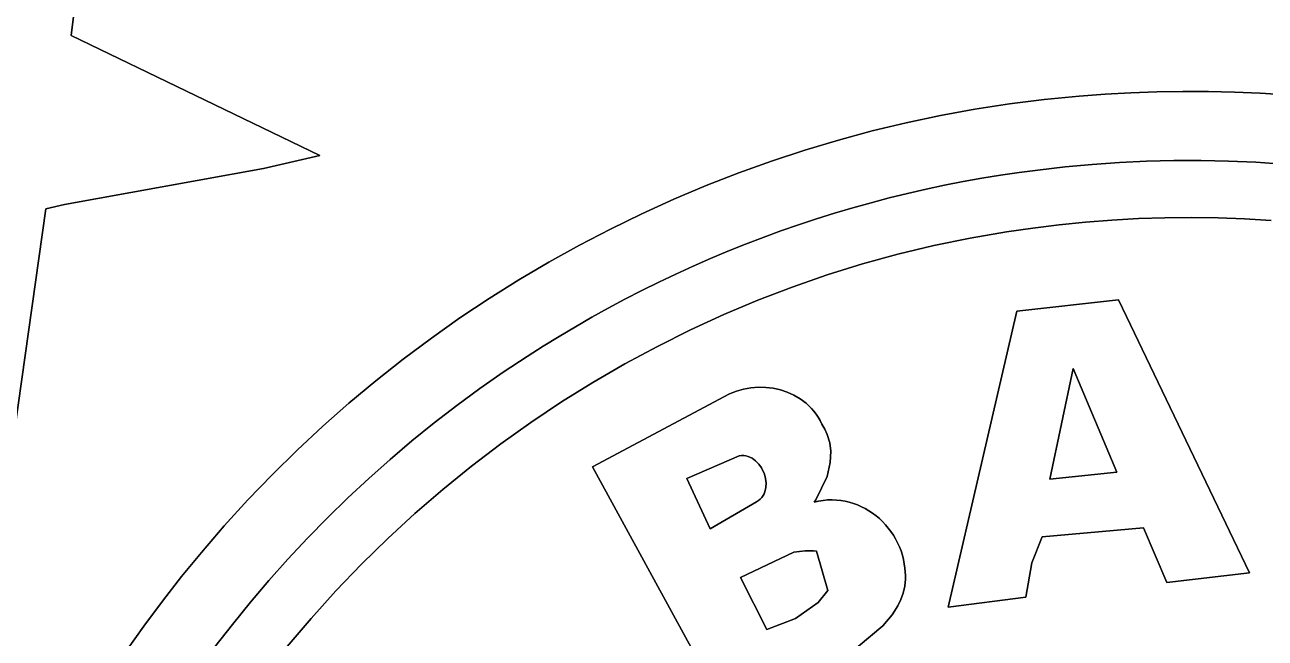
# Model space of a CAD drawing. Extents: x -357 to 364, y -246 to 254.
# Drawn here: x -113.3 to 12.3, y 80.2 to 142.3 of the extents above; entities that cross this region are included whole.
import ezdxf

# ---------------------------------------------------------------- set-up
doc = ezdxf.new("R2010")
doc.units = 0
doc.header["$MEASUREMENT"] = 0
doc.linetypes.add('CONTINUOUS_100', pattern=[0])
for name, color, linetype in [('COLOR_0260AAFF', 7, 'CONTINUOUS'), ('COLOR_BF9E56FF', 7, 'CONTINUOUS'), ('COLOR_DB053EFF', 7, 'CONTINUOUS'), ('COLOR_FFFFFFFF', 7, 'CONTINUOUS'), ('DAMIEL', 171, 'CONTINUOUS')]:
    doc.layers.add(name, color=color, linetype=linetype)

msp = doc.modelspace()

# ---------------------------------------------------------------- linework, layer by layer
at = {"layer": 'COLOR_0260AAFF', "linetype": 'CONTINUOUS_100'}
for p, q in [((-13.554765, 134.313312), (-10.031935, 134.751734)), ((-10.031935, 134.751734), (-6.495717, 135.089298)), ((-6.495717, 135.089298), (-3.880712, 135.29197)), ((-3.880712, 135.29197), (-1.262152, 135.441274)), ((-1.262152, 135.441274), (1.358914, 135.537376)), ((1.358914, 135.537376), (3.981436, 135.580438)), ((3.981436, 135.580438), (6.604366, 135.570625)), ((6.604366, 135.570625), (9.226653, 135.508099)), ((9.226653, 135.508099), (11.84725, 135.393024)), ((11.84725, 135.393024), (14.465108, 135.225564)), ((-20.55127, 133.138836), (-17.061959, 133.775267)), ((-17.061959, 133.775267), (-13.554765, 134.313312)), ((-27.467251, 131.575751), (-24.02045, 132.405251)), ((-24.02045, 132.405251), (-20.55127, 133.138836)), ((-30.889427, 130.651568), (-27.467251, 131.575751)), ((-37.650911, 128.524099), (-34.284729, 129.633939)), ((-34.284729, 129.633939), (-30.889427, 130.651568)), ((-40.985724, 127.323283), (-37.650911, 128.524099)), ((-5.183786, 128.176609), (-7.934662, 127.922487)), ((-2.427736, 128.368402), (-5.183786, 128.176609)), ((0.332101, 128.498041), (-2.427736, 128.368402)), ((3.094338, 128.565706), (0.332101, 128.498041)), ((5.857588, 128.571574), (3.094338, 128.565706)), ((8.620465, 128.515821), (5.857588, 128.571574)), ((11.381584, 128.398626), (8.620465, 128.515821)), ((14.139556, 128.220166), (11.381584, 128.398626)), ((-44.286922, 126.032727), (-40.985724, 127.323283)), ((-14.475154, 127.083941), (-16.36609, 126.776945)), ((-12.579308, 127.360315), (-14.475154, 127.083941)), ((-10.678979, 127.605858), (-12.579308, 127.360315)), ((-7.934662, 127.922487), (-10.678979, 127.605858)), ((-47.552256, 124.653665), (-44.286922, 126.032727)), ((-22.005206, 125.674294), (-23.872268, 125.246881)), ((-20.13154, 126.071914), (-22.005206, 125.674294)), ((-18.251693, 126.439533), (-20.13154, 126.071914)), ((-16.36609, 126.776945), (-18.251693, 126.439533)), ((-50.779479, 123.187333), (-47.552256, 124.653665)), ((-25.732301, 124.789882), (-27.584882, 124.303506)), ((-23.872268, 125.246881), (-25.732301, 124.789882)), ((-53.966345, 121.634966), (-50.779479, 123.187333)), ((-31.265992, 123.243448), (-33.093672, 122.670182)), ((-29.429587, 123.787958), (-31.265992, 123.243448)), ((-27.584882, 124.303506), (-29.429587, 123.787958)), ((-34.912205, 122.068369), (-36.721166, 121.438214)), ((-33.093672, 122.670182), (-34.912205, 122.068369)), ((-57.110604, 119.997799), (-53.966345, 121.634966)), ((-38.52013, 120.779926), (-40.308676, 120.093713)), ((-36.721166, 121.438214), (-38.52013, 120.779926)), ((-60.21001, 118.277068), (-57.110604, 119.997799)), ((-42.086377, 119.379781), (-43.852811, 118.638338)), ((-40.308676, 120.093713), (-42.086377, 119.379781)), ((-63.262315, 116.474008), (-60.21001, 118.277068)), ((-43.852811, 118.638338), (-45.607554, 117.869593)), ((-47.350181, 117.073751), (-49.080269, 116.251021)), ((-45.607554, 117.869593), (-47.350181, 117.073751)), ((-66.265273, 114.589853), (-63.262315, 116.474008)), ((-49.080269, 116.251021), (-50.797393, 115.40161)), ((-69.216634, 112.62584), (-66.265273, 114.589853)), ((-52.501131, 114.525726), (-54.191058, 113.623576)), ((-50.797393, 115.40161), (-52.501131, 114.525726)), ((-54.191058, 113.623576), (-55.866749, 112.695368)), ((-72.114153, 110.583204), (-69.216634, 112.62584)), ((-55.866749, 112.695368), (-57.527782, 111.741308)), ((-74.95558, 108.463179), (-72.114153, 110.583204)), ((-59.173732, 110.761605), (-60.804176, 109.756466)), ((-57.527782, 111.741308), (-59.173732, 110.761605)), ((-60.804176, 109.756466), (-62.418689, 108.726099)), ((-77.738669, 106.267001), (-74.95558, 108.463179)), ((-62.418689, 108.726099), (-64.831275, 107.126398)), ((-64.831275, 107.126398), (-67.204732, 105.46964)), ((-80.461173, 103.995905), (-77.738669, 106.267001)), ((-67.204732, 105.46964), (-69.538028, 103.757024)), ((-83.120843, 101.651127), (-80.461173, 103.995905)), ((-69.538028, 103.757024), (-71.830132, 101.989746)), ((-71.830132, 101.989746), (-74.080012, 100.169005)), ((-85.715433, 99.233901), (-83.120843, 101.651127)), ((-74.080012, 100.169005), (-76.286638, 98.296)), ((-88.242695, 96.745464), (-85.715433, 99.233901)), ((-76.286638, 98.296), (-78.448976, 96.371927)), ((-90.700381, 94.18705), (-88.242695, 96.745464)), ((-78.448976, 96.371927), (-80.565997, 94.397986)), ((-80.565997, 94.397986), (-82.636668, 92.375373)), ((-93.086243, 91.559894), (-90.700381, 94.18705)), ((-82.636668, 92.375373), (-84.659958, 90.305287)), ((-95.398036, 88.865231), (-93.086243, 91.559894)), ((-84.659958, 90.305287), (-86.634836, 88.188926)), ((-97.406731, 86.428996), (-95.398036, 88.865231)), ((-86.634836, 88.188926), (-88.56027, 86.027489)), ((-99.352861, 83.943673), (-97.406731, 86.428996)), ((-88.56027, 86.027489), (-90.435229, 83.822172)), ((-101.235799, 81.41099), (-99.352861, 83.943673)), ((-90.435229, 83.822172), (-92.25868, 81.574174)), ((-103.054922, 78.832675), (-101.235799, 81.41099)), ((-92.25868, 81.574174), (-94.029594, 79.284693))]:
    msp.add_line(p, q, dxfattribs=at)
at = {"layer": 'COLOR_BF9E56FF', "linetype": 'CONTINUOUS_100'}
for p, q in [((-105.234991, 168.617584), (-108.584525, 141.249252)), ((-108.584525, 141.249252), (-83.418711, 129.084528)), ((-83.418711, 129.084528), (-89.124058, 127.781019)), ((-89.124058, 127.781019), (-109.279058, 124.131637)), ((-111.17474, 123.672086), (-114.992751, 96.343571)), ((-109.279058, 124.131637), (-111.17474, 123.672086))]:
    msp.add_line(p, q, dxfattribs=at)
at = {"layer": 'COLOR_DB053EFF', "linetype": 'CONTINUOUS_100'}
for p, q in [((-11.201005, 121.735331), (-8.534383, 122.064381)), ((-11.201005, 121.735331), (-8.534383, 122.064381)), ((-8.534383, 122.064381), (-5.86085, 122.332534)), ((-8.534383, 122.064381), (-5.86085, 122.332534)), ((-5.86085, 122.332534), (-3.181794, 122.539891)), ((-5.86085, 122.332534), (-3.181794, 122.539891)), ((-3.181794, 122.539891), (-0.498602, 122.686554)), ((-3.181794, 122.539891), (-0.498602, 122.686554)), ((-0.498602, 122.686554), (2.187339, 122.772625)), ((-0.498602, 122.686554), (2.187339, 122.772625)), ((2.187339, 122.772625), (4.874642, 122.798205)), ((2.187339, 122.772625), (4.874642, 122.798205)), ((4.874642, 122.798205), (7.561918, 122.763395)), ((4.874642, 122.798205), (7.561918, 122.763395)), ((7.561918, 122.763395), (10.247779, 122.668295)), ((7.561918, 122.763395), (10.247779, 122.668295)), ((10.247779, 122.668295), (12.93084, 122.513008)), ((10.247779, 122.668295), (12.93084, 122.513008)), ((-21.220824, 119.968147), (-17.553647, 120.719084)), ((-21.220824, 119.968147), (-17.553647, 120.719084)), ((-17.553647, 120.719084), (-13.859328, 121.345284)), ((-17.553647, 120.719084), (-13.859328, 121.345284)), ((-13.859328, 121.345284), (-11.201005, 121.735331)), ((-13.859328, 121.345284), (-11.201005, 121.735331)), ((-24.85789, 119.094703), (-21.220824, 119.968147)), ((-24.85789, 119.094703), (-21.220824, 119.968147)), ((-32.029805, 116.98921), (-28.461874, 118.100981)), ((-32.029805, 116.98921), (-28.461874, 118.100981)), ((-28.461874, 118.100981), (-24.85789, 119.094703)), ((-28.461874, 118.100981), (-24.85789, 119.094703)), ((-35.558714, 115.761621), (-32.029805, 116.98921)), ((-35.558714, 115.761621), (-32.029805, 116.98921)), ((-39.04563, 114.420441), (-35.558714, 115.761621)), ((-39.04563, 114.420441), (-35.558714, 115.761621)), ((-42.487583, 112.967902), (-39.04563, 114.420441)), ((-42.487583, 112.967902), (-39.04563, 114.420441)), ((-2.527121, 114.455973), (-12.805499, 113.305704)), ((-2.527121, 114.455973), (-12.805499, 113.305704)), ((10.764731, 86.816341), (-2.527121, 114.455973)), ((10.764731, 86.816341), (-2.527121, 114.455973)), ((-12.805499, 113.305704), (-19.77901, 83.307923)), ((-12.805499, 113.305704), (-19.77901, 83.307923)), ((-45.881602, 111.406231), (-42.487583, 112.967902)), ((-45.881602, 111.406231), (-42.487583, 112.967902)), ((-49.224716, 109.737659), (-45.881602, 111.406231)), ((-49.224716, 109.737659), (-45.881602, 111.406231)), ((-52.513957, 107.964415), (-49.224716, 109.737659)), ((-52.513957, 107.964415), (-49.224716, 109.737659)), ((-55.746351, 106.088729), (-52.513957, 107.964415)), ((-55.746351, 106.088729), (-52.513957, 107.964415)), ((-9.476301, 96.30443), (-7.113191, 107.506034)), ((-9.476301, 96.30443), (-7.113191, 107.506034)), ((-7.113191, 107.506034), (-2.700299, 97.010519)), ((-7.113191, 107.506034), (-2.700299, 97.010519)), ((-58.918932, 104.112829), (-55.746351, 106.088729)), ((-58.918932, 104.112829), (-55.746351, 106.088729)), ((-39.740987, 105.541751), (-40.484175, 105.410782)), ((-39.740987, 105.541751), (-40.484175, 105.410782)), ((-38.989818, 105.599046), (-39.740987, 105.541751)), ((-38.989818, 105.599046), (-39.740987, 105.541751)), ((-38.23844, 105.583143), (-38.989818, 105.599046)), ((-38.23844, 105.583143), (-38.989818, 105.599046)), ((-37.494624, 105.494515), (-38.23844, 105.583143)), ((-37.494624, 105.494515), (-38.23844, 105.583143)), ((-41.915521, 104.925923), (-55.802656, 97.548572)), ((-41.915521, 104.925923), (-55.802656, 97.548572)), ((-41.21161, 105.205664), (-41.915521, 104.925923)), ((-41.21161, 105.205664), (-41.915521, 104.925923)), ((-40.484175, 105.410782), (-41.21161, 105.205664)), ((-40.484175, 105.410782), (-41.21161, 105.205664)), ((-36.766141, 105.333638), (-37.494624, 105.494515)), ((-36.766141, 105.333638), (-37.494624, 105.494515)), ((-36.060765, 105.100987), (-36.766141, 105.333638)), ((-36.060765, 105.100987), (-36.766141, 105.333638)), ((-35.386264, 104.797036), (-36.060765, 105.100987)), ((-35.386264, 104.797036), (-36.060765, 105.100987)), ((-34.750412, 104.422261), (-35.386264, 104.797036)), ((-34.750412, 104.422261), (-35.386264, 104.797036)), ((-34.16098, 103.977137), (-34.750412, 104.422261)), ((-34.16098, 103.977137), (-34.750412, 104.422261)), ((-62.028726, 102.038945), (-58.918932, 104.112829)), ((-62.028726, 102.038945), (-58.918932, 104.112829)), ((-33.625739, 103.462138), (-34.16098, 103.977137)), ((-33.625739, 103.462138), (-34.16098, 103.977137)), ((-33.380869, 103.178583), (-33.625739, 103.462138)), ((-33.380869, 103.178583), (-33.625739, 103.462138)), ((-33.152462, 102.877739), (-33.380869, 103.178583)), ((-33.152462, 102.877739), (-33.380869, 103.178583)), ((-65.072764, 99.869307), (-62.028726, 102.038945)), ((-65.072764, 99.869307), (-62.028726, 102.038945)), ((-32.941487, 102.559662), (-33.152462, 102.877739)), ((-32.941487, 102.559662), (-33.152462, 102.877739)), ((-32.748918, 102.224415), (-32.941487, 102.559662)), ((-32.748918, 102.224415), (-32.941487, 102.559662)), ((-32.575726, 101.872054), (-32.748918, 102.224415)), ((-32.575726, 101.872054), (-32.748918, 102.224415)), ((-32.258257, 101.342164), (-32.575726, 101.872054)), ((-32.258257, 101.342164), (-32.575726, 101.872054)), ((-32.011844, 100.799567), (-32.258257, 101.342164)), ((-32.011844, 100.799567), (-32.258257, 101.342164)), ((-31.76695, 99.967261), (-32.011844, 100.799567)), ((-31.76695, 99.967261), (-32.011844, 100.799567)), ((-68.048076, 97.606144), (-65.072764, 99.869307)), ((-68.048076, 97.606144), (-65.072764, 99.869307)), ((-31.660064, 99.120291), (-31.76695, 99.967261)), ((-31.660064, 99.120291), (-31.76695, 99.967261)), ((-46.240894, 96.372577), (-40.938245, 98.660775)), ((-46.240894, 96.372577), (-40.938245, 98.660775)), ((-40.938245, 98.660775), (-40.70266, 98.68396)), ((-40.938245, 98.660775), (-40.70266, 98.68396)), ((-40.70266, 98.68396), (-40.473442, 98.678734)), ((-40.70266, 98.68396), (-40.473442, 98.678734)), ((-40.473442, 98.678734), (-40.251267, 98.646793)), ((-40.473442, 98.678734), (-40.251267, 98.646793)), ((-40.251267, 98.646793), (-40.036816, 98.589833)), ((-40.251267, 98.646793), (-40.036816, 98.589833)), ((-40.036816, 98.589833), (-39.633791, 98.407648)), ((-40.036816, 98.589833), (-39.633791, 98.407648)), ((-39.633791, 98.407648), (-39.269794, 98.145753)), ((-39.633791, 98.407648), (-39.269794, 98.145753)), ((-39.269794, 98.145753), (-38.950247, 97.817724)), ((-39.269794, 98.145753), (-38.950247, 97.817724)), ((-31.709552, 97.982631), (-31.660064, 99.120291)), ((-31.709552, 97.982631), (-31.660064, 99.120291)), ((-70.95169, 95.251686), (-68.048076, 97.606144)), ((-70.95169, 95.251686), (-68.048076, 97.606144)), ((-55.802656, 97.548572), (-41.925809, 72.169567)), ((-55.802656, 97.548572), (-41.925809, 72.169567)), ((-38.950247, 97.817724), (-38.680575, 97.437136)), ((-38.950247, 97.817724), (-38.680575, 97.437136)), ((-38.680575, 97.437136), (-38.381449, 96.797402)), ((-38.680575, 97.437136), (-38.381449, 96.797402)), ((-38.381449, 96.797402), (-38.260197, 96.34481)), ((-38.381449, 96.797402), (-38.260197, 96.34481)), ((-32.036252, 96.574962), (-31.709552, 97.982631)), ((-32.036252, 96.574962), (-31.709552, 97.982631)), ((-2.700299, 97.010519), (-9.476301, 96.30443)), ((-2.700299, 97.010519), (-9.476301, 96.30443)), ((-43.889824, 91.272555), (-46.240894, 96.372577)), ((-43.889824, 91.272555), (-46.240894, 96.372577)), ((-38.260197, 96.34481), (-38.207805, 95.887172)), ((-38.260197, 96.34481), (-38.207805, 95.887172)), ((-38.207805, 95.887172), (-38.229699, 95.438065)), ((-38.207805, 95.887172), (-38.229699, 95.438065)), ((-33.182182, 94.198484), (-32.036252, 96.574962)), ((-33.182182, 94.198484), (-32.036252, 96.574962)), ((-73.780638, 92.808161), (-70.95169, 95.251686)), ((-73.780638, 92.808161), (-70.95169, 95.251686)), ((-38.795336, 94.277678), (-38.969638, 94.129359)), ((-38.795336, 94.277678), (-38.969638, 94.129359)), ((-38.645029, 94.441705), (-38.795336, 94.277678)), ((-38.645029, 94.441705), (-38.795336, 94.277678)), ((-38.51804, 94.619743), (-38.645029, 94.441705)), ((-38.51804, 94.619743), (-38.645029, 94.441705)), ((-38.413691, 94.810094), (-38.51804, 94.619743)), ((-38.413691, 94.810094), (-38.51804, 94.619743)), ((-38.331303, 95.011063), (-38.413691, 94.810094)), ((-38.331303, 95.011063), (-38.413691, 94.810094)), ((-38.229699, 95.438065), (-38.331303, 95.011063)), ((-38.229699, 95.438065), (-38.331303, 95.011063)), ((-39.168614, 93.998446), (-43.889824, 91.272555)), ((-39.168614, 93.998446), (-43.889824, 91.272555)), ((-38.969638, 94.129359), (-39.168614, 93.998446)), ((-38.969638, 94.129359), (-39.168614, 93.998446)), ((-33.341635, 93.954654), (-33.182182, 94.198484)), ((-33.341635, 93.954654), (-33.182182, 94.198484)), ((-32.886165, 94.061987), (-33.341635, 93.954654)), ((-32.886165, 94.061987), (-33.341635, 93.954654)), ((-32.431905, 94.136842), (-32.886165, 94.061987)), ((-32.431905, 94.136842), (-32.886165, 94.061987)), ((-31.979823, 94.180147), (-32.431905, 94.136842)), ((-31.979823, 94.180147), (-32.431905, 94.136842)), ((-31.530886, 94.192828), (-31.979823, 94.180147)), ((-31.530886, 94.192828), (-31.979823, 94.180147)), ((-31.08606, 94.175811), (-31.530886, 94.192828)), ((-31.08606, 94.175811), (-31.530886, 94.192828)), ((-30.646312, 94.130025), (-31.08606, 94.175811)), ((-30.646312, 94.130025), (-31.08606, 94.175811)), ((-30.212608, 94.056394), (-30.646312, 94.130025)), ((-30.212608, 94.056394), (-30.646312, 94.130025)), ((-29.785917, 93.955847), (-30.212608, 94.056394)), ((-29.785917, 93.955847), (-30.212608, 94.056394)), ((-29.367203, 93.829309), (-29.785917, 93.955847)), ((-29.367203, 93.829309), (-29.785917, 93.955847)), ((-28.957435, 93.677708), (-29.367203, 93.829309)), ((-28.957435, 93.677708), (-29.367203, 93.829309)), ((-28.55758, 93.501971), (-28.957435, 93.677708)), ((-28.55758, 93.501971), (-28.957435, 93.677708)), ((-28.168603, 93.303024), (-28.55758, 93.501971)), ((-28.168603, 93.303024), (-28.55758, 93.501971)), ((-27.791471, 93.081793), (-28.168603, 93.303024)), ((-27.791471, 93.081793), (-28.168603, 93.303024)), ((-27.427152, 92.839206), (-27.791471, 93.081793)), ((-27.427152, 92.839206), (-27.791471, 93.081793)), ((-76.531948, 90.2778), (-73.780638, 92.808161)), ((-76.531948, 90.2778), (-73.780638, 92.808161)), ((-27.076613, 92.57619), (-27.427152, 92.839206)), ((-27.076613, 92.57619), (-27.427152, 92.839206)), ((-26.740819, 92.293671), (-27.076613, 92.57619)), ((-26.740819, 92.293671), (-27.076613, 92.57619)), ((-26.420739, 91.992575), (-26.740819, 92.293671)), ((-26.420739, 91.992575), (-26.740819, 92.293671)), ((-26.117338, 91.67383), (-26.420739, 91.992575)), ((-26.117338, 91.67383), (-26.420739, 91.992575)), ((-25.831583, 91.338363), (-26.117338, 91.67383)), ((-25.831583, 91.338363), (-26.117338, 91.67383)), ((-25.564442, 90.9871), (-25.831583, 91.338363)), ((-25.564442, 90.9871), (-25.831583, 91.338363)), ((-25.316881, 90.620968), (-25.564442, 90.9871)), ((-25.316881, 90.620968), (-25.564442, 90.9871)), ((-25.089867, 90.240893), (-25.316881, 90.620968)), ((-25.089867, 90.240893), (-25.316881, 90.620968)), ((-10.256791, 90.436649), (0.00052, 91.363156)), ((-10.256791, 90.436649), (0.00052, 91.363156)), ((0.00052, 91.363156), (2.377515, 85.825103)), ((0.00052, 91.363156), (2.377515, 85.825103)), ((-79.202651, 87.662831), (-76.531948, 90.2778)), ((-79.202651, 87.662831), (-76.531948, 90.2778)), ((-24.884366, 89.847803), (-25.089867, 90.240893)), ((-24.884366, 89.847803), (-25.089867, 90.240893)), ((-24.701346, 89.442624), (-24.884366, 89.847803)), ((-24.701346, 89.442624), (-24.884366, 89.847803)), ((-24.541774, 89.026283), (-24.701346, 89.442624)), ((-24.541774, 89.026283), (-24.701346, 89.442624)), ((-11.281917, 87.810788), (-10.256791, 90.436649)), ((-11.281917, 87.810788), (-10.256791, 90.436649)), ((-40.814387, 86.314012), (-35.394232, 88.87709)), ((-40.814387, 86.314012), (-35.394232, 88.87709)), ((-35.394232, 88.87709), (-34.267753, 89.037664)), ((-35.394232, 88.87709), (-34.267753, 89.037664)), ((-34.267753, 89.037664), (-33.392571, 89.029541)), ((-34.267753, 89.037664), (-33.392571, 89.029541)), ((-33.392571, 89.029541), (-33.094493, 88.999096)), ((-33.392571, 89.029541), (-33.094493, 88.999096)), ((-33.094493, 88.999096), (-31.956339, 85.026279)), ((-33.094493, 88.999096), (-31.956339, 85.026279)), ((-24.406615, 88.599707), (-24.541774, 89.026283)), ((-24.406615, 88.599707), (-24.541774, 89.026283)), ((-24.296838, 88.163822), (-24.406615, 88.599707)), ((-24.296838, 88.163822), (-24.406615, 88.599707)), ((-24.213408, 87.719555), (-24.296838, 88.163822)), ((-24.213408, 87.719555), (-24.296838, 88.163822)), ((-81.789774, 84.965485), (-79.202651, 87.662831)), ((-81.789774, 84.965485), (-79.202651, 87.662831)), ((-24.157293, 87.267833), (-24.213408, 87.719555)), ((-24.157293, 87.267833), (-24.213408, 87.719555)), ((-24.108202, 86.888479), (-24.157293, 87.267833)), ((-24.108202, 86.888479), (-24.157293, 87.267833)), ((-24.084742, 86.515466), (-24.108202, 86.888479)), ((-24.084742, 86.515466), (-24.108202, 86.888479)), ((-11.889651, 84.338007), (-11.281917, 87.810788)), ((-11.889651, 84.338007), (-11.281917, 87.810788)), ((2.377515, 85.825103), (10.764731, 86.816341)), ((2.377515, 85.825103), (10.764731, 86.816341)), ((-38.143779, 81.042195), (-40.814387, 86.314012)), ((-38.143779, 81.042195), (-40.814387, 86.314012)), ((-24.316811, 84.746452), (-24.158119, 85.43474)), ((-24.316811, 84.746452), (-24.158119, 85.43474)), ((-24.158119, 85.43474), (-24.08591, 86.148821)), ((-24.158119, 85.43474), (-24.08591, 86.148821)), ((-24.08591, 86.148821), (-24.084742, 86.515466)), ((-24.08591, 86.148821), (-24.084742, 86.515466)), ((-84.290349, 82.187989), (-81.789774, 84.965485)), ((-84.290349, 82.187989), (-81.789774, 84.965485)), ((-31.956339, 85.026279), (-32.93099, 83.805786)), ((-31.956339, 85.026279), (-32.93099, 83.805786)), ((-24.553968, 84.084174), (-24.316811, 84.746452)), ((-24.553968, 84.084174), (-24.316811, 84.746452)), ((-19.77901, 83.307923), (-11.889651, 84.338007)), ((-19.77901, 83.307923), (-11.889651, 84.338007)), ((-32.93099, 83.805786), (-35.245895, 82.178304)), ((-32.93099, 83.805786), (-35.245895, 82.178304)), ((-25.437527, 82.543675), (-24.861573, 83.448118)), ((-25.437527, 82.543675), (-24.861573, 83.448118)), ((-24.861573, 83.448118), (-24.553968, 84.084174)), ((-24.861573, 83.448118), (-24.553968, 84.084174)), ((-86.701405, 79.332575), (-84.290349, 82.187989)), ((-86.701405, 79.332575), (-84.290349, 82.187989)), ((-35.245895, 82.178304), (-38.143779, 81.042195)), ((-35.245895, 82.178304), (-38.143779, 81.042195)), ((-26.377191, 81.431542), (-25.437527, 82.543675)), ((-26.377191, 81.431542), (-25.437527, 82.543675)), ((-28.89629, 79.329553), (-26.377191, 81.431542)), ((-28.89629, 79.329553), (-26.377191, 81.431542))]:
    msp.add_line(p, q, dxfattribs=at)
at = {"layer": 'COLOR_FFFFFFFF', "linetype": 'CONTINUOUS_100'}
for p, q in [((-108.584525, 141.249252), (-105.234991, 168.617584)), ((-83.418711, 129.084528), (-108.584525, 141.249252)), ((-10.031935, 134.751734), (-13.554765, 134.313312)), ((-6.495717, 135.089298), (-10.031935, 134.751734)), ((-3.880712, 135.29197), (-6.495717, 135.089298)), ((-1.262152, 135.441274), (-3.880712, 135.29197)), ((1.358914, 135.537376), (-1.262152, 135.441274)), ((3.981436, 135.580438), (1.358914, 135.537376)), ((6.604366, 135.570625), (3.981436, 135.580438)), ((9.226653, 135.508099), (6.604366, 135.570625)), ((11.84725, 135.393024), (9.226653, 135.508099)), ((14.465108, 135.225564), (11.84725, 135.393024)), ((-17.061959, 133.775267), (-20.55127, 133.138836)), ((-13.554765, 134.313312), (-17.061959, 133.775267)), ((-24.02045, 132.405251), (-27.467251, 131.575751)), ((-20.55127, 133.138836), (-24.02045, 132.405251)), ((-27.467251, 131.575751), (-30.889427, 130.651568)), ((-34.284729, 129.633939), (-37.650911, 128.524099)), ((-30.889427, 130.651568), (-34.284729, 129.633939)), ((-89.124058, 127.781019), (-83.418711, 129.084528)), ((-37.650911, 128.524099), (-40.985724, 127.323283)), ((-7.934662, 127.922487), (-5.183786, 128.176609)), ((-5.183786, 128.176609), (-2.427736, 128.368402)), ((-2.427736, 128.368402), (0.332101, 128.498041)), ((0.332101, 128.498041), (3.094338, 128.565706)), ((3.094338, 128.565706), (5.857588, 128.571574)), ((5.857588, 128.571574), (8.620465, 128.515821)), ((8.620465, 128.515821), (11.381584, 128.398626)), ((11.381584, 128.398626), (14.139556, 128.220166)), ((-109.279058, 124.131637), (-89.124058, 127.781019)), ((-40.985724, 127.323283), (-44.286922, 126.032727)), ((-16.36609, 126.776945), (-14.475154, 127.083941)), ((-14.475154, 127.083941), (-12.579308, 127.360315)), ((-12.579308, 127.360315), (-10.678979, 127.605858)), ((-10.678979, 127.605858), (-7.934662, 127.922487)), ((-44.286922, 126.032727), (-47.552256, 124.653665)), ((-23.872268, 125.246881), (-22.005206, 125.674294)), ((-22.005206, 125.674294), (-20.13154, 126.071914)), ((-20.13154, 126.071914), (-18.251693, 126.439533)), ((-18.251693, 126.439533), (-16.36609, 126.776945)), ((-47.552256, 124.653665), (-50.779479, 123.187333)), ((-27.584882, 124.303506), (-25.732301, 124.789882)), ((-25.732301, 124.789882), (-23.872268, 125.246881)), ((-114.992751, 96.343571), (-111.17474, 123.672086)), ((-111.17474, 123.672086), (-109.279058, 124.131637)), ((-50.779479, 123.187333), (-53.966345, 121.634966)), ((-33.093672, 122.670182), (-31.265992, 123.243448)), ((-31.265992, 123.243448), (-29.429587, 123.787958)), ((-29.429587, 123.787958), (-27.584882, 124.303506)), ((-36.721166, 121.438214), (-34.912205, 122.068369)), ((-34.912205, 122.068369), (-33.093672, 122.670182)), ((-8.534383, 122.064381), (-11.201005, 121.735331)), ((-5.86085, 122.332534), (-8.534383, 122.064381)), ((-3.181794, 122.539891), (-5.86085, 122.332534)), ((-0.498602, 122.686554), (-3.181794, 122.539891)), ((2.187339, 122.772625), (-0.498602, 122.686554)), ((4.874642, 122.798205), (2.187339, 122.772625)), ((7.561918, 122.763395), (4.874642, 122.798205)), ((10.247779, 122.668295), (7.561918, 122.763395)), ((12.93084, 122.513008), (10.247779, 122.668295)), ((-53.966345, 121.634966), (-57.110604, 119.997799)), ((-40.308676, 120.093713), (-38.52013, 120.779926)), ((-38.52013, 120.779926), (-36.721166, 121.438214)), ((-17.553647, 120.719084), (-21.220824, 119.968147)), ((-13.859328, 121.345284), (-17.553647, 120.719084)), ((-11.201005, 121.735331), (-13.859328, 121.345284)), ((-57.110604, 119.997799), (-60.21001, 118.277068)), ((-43.852811, 118.638338), (-42.086377, 119.379781)), ((-42.086377, 119.379781), (-40.308676, 120.093713)), ((-21.220824, 119.968147), (-24.85789, 119.094703)), ((-60.21001, 118.277068), (-63.262315, 116.474008)), ((-45.607554, 117.869593), (-43.852811, 118.638338)), ((-28.461874, 118.100981), (-32.029805, 116.98921)), ((-24.85789, 119.094703), (-28.461874, 118.100981)), ((-49.080269, 116.251021), (-47.350181, 117.073751)), ((-47.350181, 117.073751), (-45.607554, 117.869593)), ((-32.029805, 116.98921), (-35.558714, 115.761621)), ((-63.262315, 116.474008), (-66.265273, 114.589853)), ((-50.797393, 115.40161), (-49.080269, 116.251021)), ((-35.558714, 115.761621), (-39.04563, 114.420441)), ((-66.265273, 114.589853), (-69.216634, 112.62584)), ((-54.191058, 113.623576), (-52.501131, 114.525726)), ((-52.501131, 114.525726), (-50.797393, 115.40161)), ((-39.04563, 114.420441), (-42.487583, 112.967902)), ((-12.805499, 113.305704), (-2.527121, 114.455973)), ((-2.527121, 114.455973), (10.764731, 86.816341)), ((-55.866749, 112.695368), (-54.191058, 113.623576)), ((-19.77901, 83.307923), (-12.805499, 113.305704)), ((-69.216634, 112.62584), (-72.114153, 110.583204)), ((-57.527782, 111.741308), (-55.866749, 112.695368)), ((-42.487583, 112.967902), (-45.881602, 111.406231)), ((-72.114153, 110.583204), (-74.95558, 108.463179)), ((-60.804176, 109.756466), (-59.173732, 110.761605)), ((-59.173732, 110.761605), (-57.527782, 111.741308)), ((-45.881602, 111.406231), (-49.224716, 109.737659)), ((-62.418689, 108.726099), (-60.804176, 109.756466)), ((-49.224716, 109.737659), (-52.513957, 107.964415)), ((-74.95558, 108.463179), (-77.738669, 106.267001)), ((-64.831275, 107.126398), (-62.418689, 108.726099)), ((-67.204732, 105.46964), (-64.831275, 107.126398)), ((-52.513957, 107.964415), (-55.746351, 106.088729)), ((-7.113191, 107.506034), (-9.476301, 96.30443)), ((-2.700299, 97.010519), (-7.113191, 107.506034)), ((-77.738669, 106.267001), (-80.461173, 103.995905)), ((-55.746351, 106.088729), (-58.918932, 104.112829)), ((-40.484175, 105.410782), (-39.740987, 105.541751)), ((-39.740987, 105.541751), (-38.989818, 105.599046)), ((-38.989818, 105.599046), (-38.23844, 105.583143)), ((-38.23844, 105.583143), (-37.494624, 105.494515)), ((-69.538028, 103.757024), (-67.204732, 105.46964)), ((-55.802656, 97.548572), (-41.915521, 104.925923)), ((-41.915521, 104.925923), (-41.21161, 105.205664)), ((-41.21161, 105.205664), (-40.484175, 105.410782)), ((-37.494624, 105.494515), (-36.766141, 105.333638)), ((-36.766141, 105.333638), (-36.060765, 105.100987)), ((-36.060765, 105.100987), (-35.386264, 104.797036)), ((-35.386264, 104.797036), (-34.750412, 104.422261)), ((-34.750412, 104.422261), (-34.16098, 103.977137)), ((-80.461173, 103.995905), (-83.120843, 101.651127)), ((-71.830132, 101.989746), (-69.538028, 103.757024)), ((-58.918932, 104.112829), (-62.028726, 102.038945)), ((-34.16098, 103.977137), (-33.625739, 103.462138)), ((-33.625739, 103.462138), (-33.380869, 103.178583)), ((-33.380869, 103.178583), (-33.152462, 102.877739)), ((-74.080012, 100.169005), (-71.830132, 101.989746)), ((-62.028726, 102.038945), (-65.072764, 99.869307)), ((-33.152462, 102.877739), (-32.941487, 102.559662)), ((-32.941487, 102.559662), (-32.748918, 102.224415)), ((-32.748918, 102.224415), (-32.575726, 101.872054)), ((-32.575726, 101.872054), (-32.258257, 101.342164)), ((-83.120843, 101.651127), (-85.715433, 99.233901)), ((-32.258257, 101.342164), (-32.011844, 100.799567)), ((-32.011844, 100.799567), (-31.76695, 99.967261)), ((-76.286638, 98.296), (-74.080012, 100.169005)), ((-65.072764, 99.869307), (-68.048076, 97.606144)), ((-31.76695, 99.967261), (-31.660064, 99.120291)), ((-85.715433, 99.233901), (-88.242695, 96.745464)), ((-78.448976, 96.371927), (-76.286638, 98.296)), ((-40.938245, 98.660775), (-46.240894, 96.372577)), ((-40.70266, 98.68396), (-40.938245, 98.660775)), ((-40.473442, 98.678734), (-40.70266, 98.68396)), ((-40.251267, 98.646793), (-40.473442, 98.678734)), ((-40.036816, 98.589833), (-40.251267, 98.646793)), ((-39.633791, 98.407648), (-40.036816, 98.589833)), ((-39.269794, 98.145753), (-39.633791, 98.407648)), ((-38.950247, 97.817724), (-39.269794, 98.145753)), ((-31.660064, 99.120291), (-31.709552, 97.982631)), ((-88.242695, 96.745464), (-90.700381, 94.18705)), ((-68.048076, 97.606144), (-70.95169, 95.251686)), ((-41.925809, 72.169567), (-55.802656, 97.548572)), ((-38.680575, 97.437136), (-38.950247, 97.817724)), ((-38.381449, 96.797402), (-38.680575, 97.437136)), ((-38.260197, 96.34481), (-38.381449, 96.797402)), ((-31.709552, 97.982631), (-32.036252, 96.574962)), ((-9.476301, 96.30443), (-2.700299, 97.010519)), ((-80.565997, 94.397986), (-78.448976, 96.371927)), ((-46.240894, 96.372577), (-43.889824, 91.272555)), ((-38.207805, 95.887172), (-38.260197, 96.34481)), ((-38.229699, 95.438065), (-38.207805, 95.887172)), ((-32.036252, 96.574962), (-33.182182, 94.198484)), ((-82.636668, 92.375373), (-80.565997, 94.397986)), ((-70.95169, 95.251686), (-73.780638, 92.808161)), ((-38.969638, 94.129359), (-38.795336, 94.277678)), ((-38.795336, 94.277678), (-38.645029, 94.441705)), ((-38.645029, 94.441705), (-38.51804, 94.619743)), ((-38.51804, 94.619743), (-38.413691, 94.810094)), ((-38.413691, 94.810094), (-38.331303, 95.011063)), ((-38.331303, 95.011063), (-38.229699, 95.438065)), ((-90.700381, 94.18705), (-93.086243, 91.559894)), ((-43.889824, 91.272555), (-39.168614, 93.998446)), ((-39.168614, 93.998446), (-38.969638, 94.129359)), ((-33.182182, 94.198484), (-33.341635, 93.954654)), ((-33.341635, 93.954654), (-32.886165, 94.061987)), ((-32.886165, 94.061987), (-32.431905, 94.136842)), ((-32.431905, 94.136842), (-31.979823, 94.180147)), ((-31.979823, 94.180147), (-31.530886, 94.192828)), ((-31.530886, 94.192828), (-31.08606, 94.175811)), ((-31.08606, 94.175811), (-30.646312, 94.130025)), ((-30.646312, 94.130025), (-30.212608, 94.056394)), ((-30.212608, 94.056394), (-29.785917, 93.955847)), ((-29.785917, 93.955847), (-29.367203, 93.829309)), ((-29.367203, 93.829309), (-28.957435, 93.677708)), ((-28.957435, 93.677708), (-28.55758, 93.501971)), ((-28.55758, 93.501971), (-28.168603, 93.303024)), ((-28.168603, 93.303024), (-27.791471, 93.081793)), ((-27.791471, 93.081793), (-27.427152, 92.839206)), ((-84.659958, 90.305287), (-82.636668, 92.375373)), ((-73.780638, 92.808161), (-76.531948, 90.2778)), ((-27.427152, 92.839206), (-27.076613, 92.57619)), ((-27.076613, 92.57619), (-26.740819, 92.293671)), ((-26.740819, 92.293671), (-26.420739, 91.992575)), ((-26.420739, 91.992575), (-26.117338, 91.67383)), ((-93.086243, 91.559894), (-95.398036, 88.865231)), ((-26.117338, 91.67383), (-25.831583, 91.338363)), ((-25.831583, 91.338363), (-25.564442, 90.9871)), ((-25.564442, 90.9871), (-25.316881, 90.620968)), ((-25.316881, 90.620968), (-25.089867, 90.240893)), ((0.00052, 91.363156), (-10.256791, 90.436649)), ((2.377515, 85.825103), (0.00052, 91.363156)), ((-86.634836, 88.188926), (-84.659958, 90.305287)), ((-76.531948, 90.2778), (-79.202651, 87.662831)), ((-25.089867, 90.240893), (-24.884366, 89.847803)), ((-24.884366, 89.847803), (-24.701346, 89.442624)), ((-24.701346, 89.442624), (-24.541774, 89.026283)), ((-10.256791, 90.436649), (-11.281917, 87.810788)), ((-95.398036, 88.865231), (-97.406731, 86.428996)), ((-88.56027, 86.027489), (-86.634836, 88.188926)), ((-35.394232, 88.87709), (-40.814387, 86.314012)), ((-34.267753, 89.037664), (-35.394232, 88.87709)), ((-33.392571, 89.029541), (-34.267753, 89.037664)), ((-33.094493, 88.999096), (-33.392571, 89.029541)), ((-31.956339, 85.026279), (-33.094493, 88.999096)), ((-24.541774, 89.026283), (-24.406615, 88.599707)), ((-24.406615, 88.599707), (-24.296838, 88.163822)), ((-24.296838, 88.163822), (-24.213408, 87.719555)), ((-79.202651, 87.662831), (-81.789774, 84.965485)), ((-24.213408, 87.719555), (-24.157293, 87.267833)), ((-24.157293, 87.267833), (-24.108202, 86.888479)), ((-24.108202, 86.888479), (-24.084742, 86.515466)), ((-11.281917, 87.810788), (-11.889651, 84.338007)), ((10.764731, 86.816341), (2.377515, 85.825103)), ((-97.406731, 86.428996), (-99.352861, 83.943673)), ((-90.435229, 83.822172), (-88.56027, 86.027489)), ((-40.814387, 86.314012), (-38.143779, 81.042195)), ((-24.158119, 85.43474), (-24.316811, 84.746452)), ((-24.08591, 86.148821), (-24.158119, 85.43474)), ((-24.084742, 86.515466), (-24.08591, 86.148821)), ((-81.789774, 84.965485), (-84.290349, 82.187989)), ((-32.93099, 83.805786), (-31.956339, 85.026279)), ((-24.316811, 84.746452), (-24.553968, 84.084174)), ((-11.889651, 84.338007), (-19.77901, 83.307923)), ((-99.352861, 83.943673), (-101.235799, 81.41099)), ((-92.25868, 81.574174), (-90.435229, 83.822172)), ((-35.245895, 82.178304), (-32.93099, 83.805786)), ((-24.861573, 83.448118), (-25.437527, 82.543675)), ((-24.553968, 84.084174), (-24.861573, 83.448118)), ((-84.290349, 82.187989), (-86.701405, 79.332575)), ((-38.143779, 81.042195), (-35.245895, 82.178304)), ((-25.437527, 82.543675), (-26.377191, 81.431542)), ((-101.235799, 81.41099), (-103.054922, 78.832675)), ((-94.029594, 79.284693), (-92.25868, 81.574174)), ((-26.377191, 81.431542), (-28.89629, 79.329553))]:
    msp.add_line(p, q, dxfattribs=at)
at = {"layer": 'DAMIEL', "linetype": 'CONTINUOUS_100'}
for p, q in [((-105.234991, 168.617584), (-108.584525, 141.249252)), ((-108.584525, 141.249252), (-83.418711, 129.084528)), ((-13.554765, 134.313312), (-10.031935, 134.751734)), ((-10.031935, 134.751734), (-6.495717, 135.089298)), ((-6.495717, 135.089298), (-3.880712, 135.29197)), ((-3.880712, 135.29197), (-1.262152, 135.441274)), ((-1.262152, 135.441274), (1.358914, 135.537376)), ((1.358914, 135.537376), (3.981436, 135.580438)), ((3.981436, 135.580438), (6.604366, 135.570625)), ((6.604366, 135.570625), (9.226653, 135.508099)), ((9.226653, 135.508099), (11.84725, 135.393024)), ((11.84725, 135.393024), (14.465108, 135.225564)), ((-20.55127, 133.138836), (-17.061959, 133.775267)), ((-17.061959, 133.775267), (-13.554765, 134.313312)), ((-27.467251, 131.575751), (-24.02045, 132.405251)), ((-24.02045, 132.405251), (-20.55127, 133.138836)), ((-30.889427, 130.651568), (-27.467251, 131.575751)), ((-37.650911, 128.524099), (-34.284729, 129.633939)), ((-34.284729, 129.633939), (-30.889427, 130.651568)), ((-83.418711, 129.084528), (-89.124058, 127.781019)), ((-40.985724, 127.323283), (-37.650911, 128.524099)), ((-5.183786, 128.176609), (-7.934662, 127.922487)), ((-2.427736, 128.368402), (-5.183786, 128.176609)), ((0.332101, 128.498041), (-2.427736, 128.368402)), ((3.094338, 128.565706), (0.332101, 128.498041)), ((5.857588, 128.571574), (3.094338, 128.565706)), ((8.620465, 128.515821), (5.857588, 128.571574)), ((11.381584, 128.398626), (8.620465, 128.515821)), ((14.139556, 128.220166), (11.381584, 128.398626)), ((-89.124058, 127.781019), (-109.279058, 124.131637)), ((-44.286922, 126.032727), (-40.985724, 127.323283)), ((-14.475154, 127.083941), (-16.36609, 126.776945)), ((-12.579308, 127.360315), (-14.475154, 127.083941)), ((-10.678979, 127.605858), (-12.579308, 127.360315)), ((-7.934662, 127.922487), (-10.678979, 127.605858)), ((-47.552256, 124.653665), (-44.286922, 126.032727)), ((-22.005206, 125.674294), (-23.872268, 125.246881)), ((-20.13154, 126.071914), (-22.005206, 125.674294)), ((-18.251693, 126.439533), (-20.13154, 126.071914)), ((-16.36609, 126.776945), (-18.251693, 126.439533)), ((-50.779479, 123.187333), (-47.552256, 124.653665)), ((-25.732301, 124.789882), (-27.584882, 124.303506)), ((-23.872268, 125.246881), (-25.732301, 124.789882)), ((-111.17474, 123.672086), (-114.992751, 96.343571)), ((-109.279058, 124.131637), (-111.17474, 123.672086)), ((-53.966345, 121.634966), (-50.779479, 123.187333)), ((-31.265992, 123.243448), (-33.093672, 122.670182)), ((-29.429587, 123.787958), (-31.265992, 123.243448)), ((-27.584882, 124.303506), (-29.429587, 123.787958)), ((-34.912205, 122.068369), (-36.721166, 121.438214)), ((-33.093672, 122.670182), (-34.912205, 122.068369)), ((-11.201005, 121.735331), (-8.534383, 122.064381)), ((-11.201005, 121.735331), (-8.534383, 122.064381)), ((-8.534383, 122.064381), (-5.86085, 122.332534)), ((-8.534383, 122.064381), (-5.86085, 122.332534)), ((-5.86085, 122.332534), (-3.181794, 122.539891)), ((-5.86085, 122.332534), (-3.181794, 122.539891)), ((-3.181794, 122.539891), (-0.498602, 122.686554)), ((-3.181794, 122.539891), (-0.498602, 122.686554)), ((-0.498602, 122.686554), (2.187339, 122.772625)), ((-0.498602, 122.686554), (2.187339, 122.772625)), ((2.187339, 122.772625), (4.874642, 122.798205)), ((2.187339, 122.772625), (4.874642, 122.798205)), ((4.874642, 122.798205), (7.561918, 122.763395)), ((4.874642, 122.798205), (7.561918, 122.763395)), ((7.561918, 122.763395), (10.247779, 122.668295)), ((7.561918, 122.763395), (10.247779, 122.668295)), ((10.247779, 122.668295), (12.93084, 122.513008)), ((10.247779, 122.668295), (12.93084, 122.513008)), ((-57.110604, 119.997799), (-53.966345, 121.634966)), ((-38.52013, 120.779926), (-40.308676, 120.093713)), ((-36.721166, 121.438214), (-38.52013, 120.779926)), ((-21.220824, 119.968147), (-17.553647, 120.719084)), ((-21.220824, 119.968147), (-17.553647, 120.719084)), ((-17.553647, 120.719084), (-13.859328, 121.345284)), ((-17.553647, 120.719084), (-13.859328, 121.345284)), ((-13.859328, 121.345284), (-11.201005, 121.735331)), ((-13.859328, 121.345284), (-11.201005, 121.735331)), ((-60.21001, 118.277068), (-57.110604, 119.997799)), ((-42.086377, 119.379781), (-43.852811, 118.638338)), ((-40.308676, 120.093713), (-42.086377, 119.379781)), ((-24.85789, 119.094703), (-21.220824, 119.968147)), ((-24.85789, 119.094703), (-21.220824, 119.968147)), ((-63.262315, 116.474008), (-60.21001, 118.277068)), ((-43.852811, 118.638338), (-45.607554, 117.869593)), ((-32.029805, 116.98921), (-28.461874, 118.100981)), ((-32.029805, 116.98921), (-28.461874, 118.100981)), ((-28.461874, 118.100981), (-24.85789, 119.094703)), ((-28.461874, 118.100981), (-24.85789, 119.094703)), ((-47.350181, 117.073751), (-49.080269, 116.251021)), ((-45.607554, 117.869593), (-47.350181, 117.073751)), ((-35.558714, 115.761621), (-32.029805, 116.98921)), ((-35.558714, 115.761621), (-32.029805, 116.98921)), ((-66.265273, 114.589853), (-63.262315, 116.474008)), ((-49.080269, 116.251021), (-50.797393, 115.40161)), ((-39.04563, 114.420441), (-35.558714, 115.761621)), ((-39.04563, 114.420441), (-35.558714, 115.761621)), ((-69.216634, 112.62584), (-66.265273, 114.589853)), ((-52.501131, 114.525726), (-54.191058, 113.623576)), ((-50.797393, 115.40161), (-52.501131, 114.525726)), ((-42.487583, 112.967902), (-39.04563, 114.420441)), ((-42.487583, 112.967902), (-39.04563, 114.420441)), ((-2.527121, 114.455973), (-12.805499, 113.305704)), ((-2.527121, 114.455973), (-12.805499, 113.305704)), ((10.764731, 86.816341), (-2.527121, 114.455973)), ((10.764731, 86.816341), (-2.527121, 114.455973)), ((-54.191058, 113.623576), (-55.866749, 112.695368)), ((-12.805499, 113.305704), (-19.77901, 83.307923)), ((-12.805499, 113.305704), (-19.77901, 83.307923)), ((-72.114153, 110.583204), (-69.216634, 112.62584)), ((-55.866749, 112.695368), (-57.527782, 111.741308)), ((-45.881602, 111.406231), (-42.487583, 112.967902)), ((-45.881602, 111.406231), (-42.487583, 112.967902)), ((-74.95558, 108.463179), (-72.114153, 110.583204)), ((-59.173732, 110.761605), (-60.804176, 109.756466)), ((-57.527782, 111.741308), (-59.173732, 110.761605)), ((-49.224716, 109.737659), (-45.881602, 111.406231)), ((-49.224716, 109.737659), (-45.881602, 111.406231)), ((-60.804176, 109.756466), (-62.418689, 108.726099)), ((-52.513957, 107.964415), (-49.224716, 109.737659)), ((-52.513957, 107.964415), (-49.224716, 109.737659)), ((-77.738669, 106.267001), (-74.95558, 108.463179)), ((-62.418689, 108.726099), (-64.831275, 107.126398)), ((-64.831275, 107.126398), (-67.204732, 105.46964)), ((-55.746351, 106.088729), (-52.513957, 107.964415)), ((-55.746351, 106.088729), (-52.513957, 107.964415)), ((-9.476301, 96.30443), (-7.113191, 107.506034)), ((-9.476301, 96.30443), (-7.113191, 107.506034)), ((-7.113191, 107.506034), (-2.700299, 97.010519)), ((-7.113191, 107.506034), (-2.700299, 97.010519)), ((-80.461173, 103.995905), (-77.738669, 106.267001)), ((-58.918932, 104.112829), (-55.746351, 106.088729)), ((-58.918932, 104.112829), (-55.746351, 106.088729)), ((-39.740987, 105.541751), (-40.484175, 105.410782)), ((-39.740987, 105.541751), (-40.484175, 105.410782)), ((-38.989818, 105.599046), (-39.740987, 105.541751)), ((-38.989818, 105.599046), (-39.740987, 105.541751)), ((-38.23844, 105.583143), (-38.989818, 105.599046)), ((-38.23844, 105.583143), (-38.989818, 105.599046)), ((-37.494624, 105.494515), (-38.23844, 105.583143)), ((-37.494624, 105.494515), (-38.23844, 105.583143)), ((-67.204732, 105.46964), (-69.538028, 103.757024)), ((-41.915521, 104.925923), (-55.802656, 97.548572)), ((-41.915521, 104.925923), (-55.802656, 97.548572)), ((-41.21161, 105.205664), (-41.915521, 104.925923)), ((-41.21161, 105.205664), (-41.915521, 104.925923)), ((-40.484175, 105.410782), (-41.21161, 105.205664)), ((-40.484175, 105.410782), (-41.21161, 105.205664)), ((-36.766141, 105.333638), (-37.494624, 105.494515)), ((-36.766141, 105.333638), (-37.494624, 105.494515)), ((-36.060765, 105.100987), (-36.766141, 105.333638)), ((-36.060765, 105.100987), (-36.766141, 105.333638)), ((-35.386264, 104.797036), (-36.060765, 105.100987)), ((-35.386264, 104.797036), (-36.060765, 105.100987)), ((-34.750412, 104.422261), (-35.386264, 104.797036)), ((-34.750412, 104.422261), (-35.386264, 104.797036)), ((-34.16098, 103.977137), (-34.750412, 104.422261)), ((-34.16098, 103.977137), (-34.750412, 104.422261)), ((-83.120843, 101.651127), (-80.461173, 103.995905)), ((-69.538028, 103.757024), (-71.830132, 101.989746)), ((-62.028726, 102.038945), (-58.918932, 104.112829)), ((-62.028726, 102.038945), (-58.918932, 104.112829)), ((-33.625739, 103.462138), (-34.16098, 103.977137)), ((-33.625739, 103.462138), (-34.16098, 103.977137)), ((-33.380869, 103.178583), (-33.625739, 103.462138)), ((-33.380869, 103.178583), (-33.625739, 103.462138)), ((-33.152462, 102.877739), (-33.380869, 103.178583)), ((-33.152462, 102.877739), (-33.380869, 103.178583)), ((-71.830132, 101.989746), (-74.080012, 100.169005)), ((-65.072764, 99.869307), (-62.028726, 102.038945)), ((-65.072764, 99.869307), (-62.028726, 102.038945)), ((-32.941487, 102.559662), (-33.152462, 102.877739)), ((-32.941487, 102.559662), (-33.152462, 102.877739)), ((-32.748918, 102.224415), (-32.941487, 102.559662)), ((-32.748918, 102.224415), (-32.941487, 102.559662)), ((-32.575726, 101.872054), (-32.748918, 102.224415)), ((-32.575726, 101.872054), (-32.748918, 102.224415)), ((-32.258257, 101.342164), (-32.575726, 101.872054)), ((-32.258257, 101.342164), (-32.575726, 101.872054)), ((-85.715433, 99.233901), (-83.120843, 101.651127)), ((-32.011844, 100.799567), (-32.258257, 101.342164)), ((-32.011844, 100.799567), (-32.258257, 101.342164)), ((-31.76695, 99.967261), (-32.011844, 100.799567)), ((-31.76695, 99.967261), (-32.011844, 100.799567)), ((-74.080012, 100.169005), (-76.286638, 98.296)), ((-68.048076, 97.606144), (-65.072764, 99.869307)), ((-68.048076, 97.606144), (-65.072764, 99.869307)), ((-31.660064, 99.120291), (-31.76695, 99.967261)), ((-31.660064, 99.120291), (-31.76695, 99.967261)), ((-88.242695, 96.745464), (-85.715433, 99.233901)), ((-76.286638, 98.296), (-78.448976, 96.371927)), ((-46.240894, 96.372577), (-40.938245, 98.660775)), ((-46.240894, 96.372577), (-40.938245, 98.660775)), ((-40.938245, 98.660775), (-40.70266, 98.68396)), ((-40.938245, 98.660775), (-40.70266, 98.68396)), ((-40.70266, 98.68396), (-40.473442, 98.678734)), ((-40.70266, 98.68396), (-40.473442, 98.678734)), ((-40.473442, 98.678734), (-40.251267, 98.646793)), ((-40.473442, 98.678734), (-40.251267, 98.646793)), ((-40.251267, 98.646793), (-40.036816, 98.589833)), ((-40.251267, 98.646793), (-40.036816, 98.589833)), ((-40.036816, 98.589833), (-39.633791, 98.407648)), ((-40.036816, 98.589833), (-39.633791, 98.407648)), ((-39.633791, 98.407648), (-39.269794, 98.145753)), ((-39.633791, 98.407648), (-39.269794, 98.145753)), ((-39.269794, 98.145753), (-38.950247, 97.817724)), ((-39.269794, 98.145753), (-38.950247, 97.817724)), ((-31.709552, 97.982631), (-31.660064, 99.120291)), ((-31.709552, 97.982631), (-31.660064, 99.120291)), ((-90.700381, 94.18705), (-88.242695, 96.745464)), ((-70.95169, 95.251686), (-68.048076, 97.606144)), ((-70.95169, 95.251686), (-68.048076, 97.606144)), ((-55.802656, 97.548572), (-41.925809, 72.169567)), ((-55.802656, 97.548572), (-41.925809, 72.169567)), ((-38.950247, 97.817724), (-38.680575, 97.437136)), ((-38.950247, 97.817724), (-38.680575, 97.437136)), ((-38.680575, 97.437136), (-38.381449, 96.797402)), ((-38.680575, 97.437136), (-38.381449, 96.797402)), ((-38.381449, 96.797402), (-38.260197, 96.34481)), ((-38.381449, 96.797402), (-38.260197, 96.34481)), ((-32.036252, 96.574962), (-31.709552, 97.982631)), ((-32.036252, 96.574962), (-31.709552, 97.982631)), ((-2.700299, 97.010519), (-9.476301, 96.30443)), ((-2.700299, 97.010519), (-9.476301, 96.30443)), ((-78.448976, 96.371927), (-80.565997, 94.397986)), ((-43.889824, 91.272555), (-46.240894, 96.372577)), ((-43.889824, 91.272555), (-46.240894, 96.372577)), ((-38.260197, 96.34481), (-38.207805, 95.887172)), ((-38.260197, 96.34481), (-38.207805, 95.887172)), ((-38.207805, 95.887172), (-38.229699, 95.438065)), ((-38.207805, 95.887172), (-38.229699, 95.438065)), ((-33.182182, 94.198484), (-32.036252, 96.574962)), ((-33.182182, 94.198484), (-32.036252, 96.574962)), ((-80.565997, 94.397986), (-82.636668, 92.375373)), ((-73.780638, 92.808161), (-70.95169, 95.251686)), ((-73.780638, 92.808161), (-70.95169, 95.251686)), ((-38.795336, 94.277678), (-38.969638, 94.129359)), ((-38.795336, 94.277678), (-38.969638, 94.129359)), ((-38.645029, 94.441705), (-38.795336, 94.277678)), ((-38.645029, 94.441705), (-38.795336, 94.277678)), ((-38.51804, 94.619743), (-38.645029, 94.441705)), ((-38.51804, 94.619743), (-38.645029, 94.441705)), ((-38.413691, 94.810094), (-38.51804, 94.619743)), ((-38.413691, 94.810094), (-38.51804, 94.619743)), ((-38.331303, 95.011063), (-38.413691, 94.810094)), ((-38.331303, 95.011063), (-38.413691, 94.810094)), ((-38.229699, 95.438065), (-38.331303, 95.011063)), ((-38.229699, 95.438065), (-38.331303, 95.011063)), ((-93.086243, 91.559894), (-90.700381, 94.18705)), ((-39.168614, 93.998446), (-43.889824, 91.272555)), ((-39.168614, 93.998446), (-43.889824, 91.272555)), ((-38.969638, 94.129359), (-39.168614, 93.998446)), ((-38.969638, 94.129359), (-39.168614, 93.998446)), ((-33.341635, 93.954654), (-33.182182, 94.198484)), ((-33.341635, 93.954654), (-33.182182, 94.198484)), ((-32.886165, 94.061987), (-33.341635, 93.954654)), ((-32.886165, 94.061987), (-33.341635, 93.954654)), ((-32.431905, 94.136842), (-32.886165, 94.061987)), ((-32.431905, 94.136842), (-32.886165, 94.061987)), ((-31.979823, 94.180147), (-32.431905, 94.136842)), ((-31.979823, 94.180147), (-32.431905, 94.136842)), ((-31.530886, 94.192828), (-31.979823, 94.180147)), ((-31.530886, 94.192828), (-31.979823, 94.180147)), ((-31.08606, 94.175811), (-31.530886, 94.192828)), ((-31.08606, 94.175811), (-31.530886, 94.192828)), ((-30.646312, 94.130025), (-31.08606, 94.175811)), ((-30.646312, 94.130025), (-31.08606, 94.175811)), ((-30.212608, 94.056394), (-30.646312, 94.130025)), ((-30.212608, 94.056394), (-30.646312, 94.130025)), ((-29.785917, 93.955847), (-30.212608, 94.056394)), ((-29.785917, 93.955847), (-30.212608, 94.056394)), ((-29.367203, 93.829309), (-29.785917, 93.955847)), ((-29.367203, 93.829309), (-29.785917, 93.955847)), ((-28.957435, 93.677708), (-29.367203, 93.829309)), ((-28.957435, 93.677708), (-29.367203, 93.829309)), ((-28.55758, 93.501971), (-28.957435, 93.677708)), ((-28.55758, 93.501971), (-28.957435, 93.677708)), ((-28.168603, 93.303024), (-28.55758, 93.501971)), ((-28.168603, 93.303024), (-28.55758, 93.501971)), ((-27.791471, 93.081793), (-28.168603, 93.303024)), ((-27.791471, 93.081793), (-28.168603, 93.303024)), ((-27.427152, 92.839206), (-27.791471, 93.081793)), ((-27.427152, 92.839206), (-27.791471, 93.081793)), ((-82.636668, 92.375373), (-84.659958, 90.305287)), ((-76.531948, 90.2778), (-73.780638, 92.808161)), ((-76.531948, 90.2778), (-73.780638, 92.808161)), ((-27.076613, 92.57619), (-27.427152, 92.839206)), ((-27.076613, 92.57619), (-27.427152, 92.839206)), ((-26.740819, 92.293671), (-27.076613, 92.57619)), ((-26.740819, 92.293671), (-27.076613, 92.57619)), ((-26.420739, 91.992575), (-26.740819, 92.293671)), ((-26.420739, 91.992575), (-26.740819, 92.293671)), ((-26.117338, 91.67383), (-26.420739, 91.992575)), ((-26.117338, 91.67383), (-26.420739, 91.992575)), ((-95.398036, 88.865231), (-93.086243, 91.559894)), ((-25.831583, 91.338363), (-26.117338, 91.67383)), ((-25.831583, 91.338363), (-26.117338, 91.67383)), ((-25.564442, 90.9871), (-25.831583, 91.338363)), ((-25.564442, 90.9871), (-25.831583, 91.338363)), ((-25.316881, 90.620968), (-25.564442, 90.9871)), ((-25.316881, 90.620968), (-25.564442, 90.9871)), ((-25.089867, 90.240893), (-25.316881, 90.620968)), ((-25.089867, 90.240893), (-25.316881, 90.620968)), ((-10.256791, 90.436649), (0.00052, 91.363156)), ((-10.256791, 90.436649), (0.00052, 91.363156)), ((0.00052, 91.363156), (2.377515, 85.825103)), ((0.00052, 91.363156), (2.377515, 85.825103)), ((-84.659958, 90.305287), (-86.634836, 88.188926)), ((-79.202651, 87.662831), (-76.531948, 90.2778)), ((-79.202651, 87.662831), (-76.531948, 90.2778)), ((-24.884366, 89.847803), (-25.089867, 90.240893)), ((-24.884366, 89.847803), (-25.089867, 90.240893)), ((-24.701346, 89.442624), (-24.884366, 89.847803)), ((-24.701346, 89.442624), (-24.884366, 89.847803)), ((-24.541774, 89.026283), (-24.701346, 89.442624)), ((-24.541774, 89.026283), (-24.701346, 89.442624)), ((-11.281917, 87.810788), (-10.256791, 90.436649)), ((-11.281917, 87.810788), (-10.256791, 90.436649)), ((-97.406731, 86.428996), (-95.398036, 88.865231)), ((-86.634836, 88.188926), (-88.56027, 86.027489)), ((-40.814387, 86.314012), (-35.394232, 88.87709)), ((-40.814387, 86.314012), (-35.394232, 88.87709)), ((-35.394232, 88.87709), (-34.267753, 89.037664)), ((-35.394232, 88.87709), (-34.267753, 89.037664)), ((-34.267753, 89.037664), (-33.392571, 89.029541)), ((-34.267753, 89.037664), (-33.392571, 89.029541)), ((-33.392571, 89.029541), (-33.094493, 88.999096)), ((-33.392571, 89.029541), (-33.094493, 88.999096)), ((-33.094493, 88.999096), (-31.956339, 85.026279)), ((-33.094493, 88.999096), (-31.956339, 85.026279)), ((-24.406615, 88.599707), (-24.541774, 89.026283)), ((-24.406615, 88.599707), (-24.541774, 89.026283)), ((-24.296838, 88.163822), (-24.406615, 88.599707)), ((-24.296838, 88.163822), (-24.406615, 88.599707)), ((-24.213408, 87.719555), (-24.296838, 88.163822)), ((-24.213408, 87.719555), (-24.296838, 88.163822)), ((-81.789774, 84.965485), (-79.202651, 87.662831)), ((-81.789774, 84.965485), (-79.202651, 87.662831)), ((-24.157293, 87.267833), (-24.213408, 87.719555)), ((-24.157293, 87.267833), (-24.213408, 87.719555)), ((-24.108202, 86.888479), (-24.157293, 87.267833)), ((-24.108202, 86.888479), (-24.157293, 87.267833)), ((-24.084742, 86.515466), (-24.108202, 86.888479)), ((-24.084742, 86.515466), (-24.108202, 86.888479)), ((-11.889651, 84.338007), (-11.281917, 87.810788)), ((-11.889651, 84.338007), (-11.281917, 87.810788)), ((2.377515, 85.825103), (10.764731, 86.816341)), ((2.377515, 85.825103), (10.764731, 86.816341)), ((-99.352861, 83.943673), (-97.406731, 86.428996)), ((-88.56027, 86.027489), (-90.435229, 83.822172)), ((-38.143779, 81.042195), (-40.814387, 86.314012)), ((-38.143779, 81.042195), (-40.814387, 86.314012)), ((-24.316811, 84.746452), (-24.158119, 85.43474)), ((-24.316811, 84.746452), (-24.158119, 85.43474)), ((-24.158119, 85.43474), (-24.08591, 86.148821)), ((-24.158119, 85.43474), (-24.08591, 86.148821)), ((-24.08591, 86.148821), (-24.084742, 86.515466)), ((-24.08591, 86.148821), (-24.084742, 86.515466)), ((-84.290349, 82.187989), (-81.789774, 84.965485)), ((-84.290349, 82.187989), (-81.789774, 84.965485)), ((-31.956339, 85.026279), (-32.93099, 83.805786)), ((-31.956339, 85.026279), (-32.93099, 83.805786)), ((-24.553968, 84.084174), (-24.316811, 84.746452)), ((-24.553968, 84.084174), (-24.316811, 84.746452)), ((-19.77901, 83.307923), (-11.889651, 84.338007)), ((-19.77901, 83.307923), (-11.889651, 84.338007)), ((-101.235799, 81.41099), (-99.352861, 83.943673)), ((-90.435229, 83.822172), (-92.25868, 81.574174)), ((-32.93099, 83.805786), (-35.245895, 82.178304)), ((-32.93099, 83.805786), (-35.245895, 82.178304)), ((-25.437527, 82.543675), (-24.861573, 83.448118)), ((-25.437527, 82.543675), (-24.861573, 83.448118)), ((-24.861573, 83.448118), (-24.553968, 84.084174)), ((-24.861573, 83.448118), (-24.553968, 84.084174)), ((-86.701405, 79.332575), (-84.290349, 82.187989)), ((-86.701405, 79.332575), (-84.290349, 82.187989)), ((-35.245895, 82.178304), (-38.143779, 81.042195)), ((-35.245895, 82.178304), (-38.143779, 81.042195)), ((-26.377191, 81.431542), (-25.437527, 82.543675)), ((-26.377191, 81.431542), (-25.437527, 82.543675)), ((-103.054922, 78.832675), (-101.235799, 81.41099)), ((-92.25868, 81.574174), (-94.029594, 79.284693)), ((-28.89629, 79.329553), (-26.377191, 81.431542)), ((-28.89629, 79.329553), (-26.377191, 81.431542))]:
    msp.add_line(p, q, dxfattribs=at)

doc.saveas('drawing.dxf')
